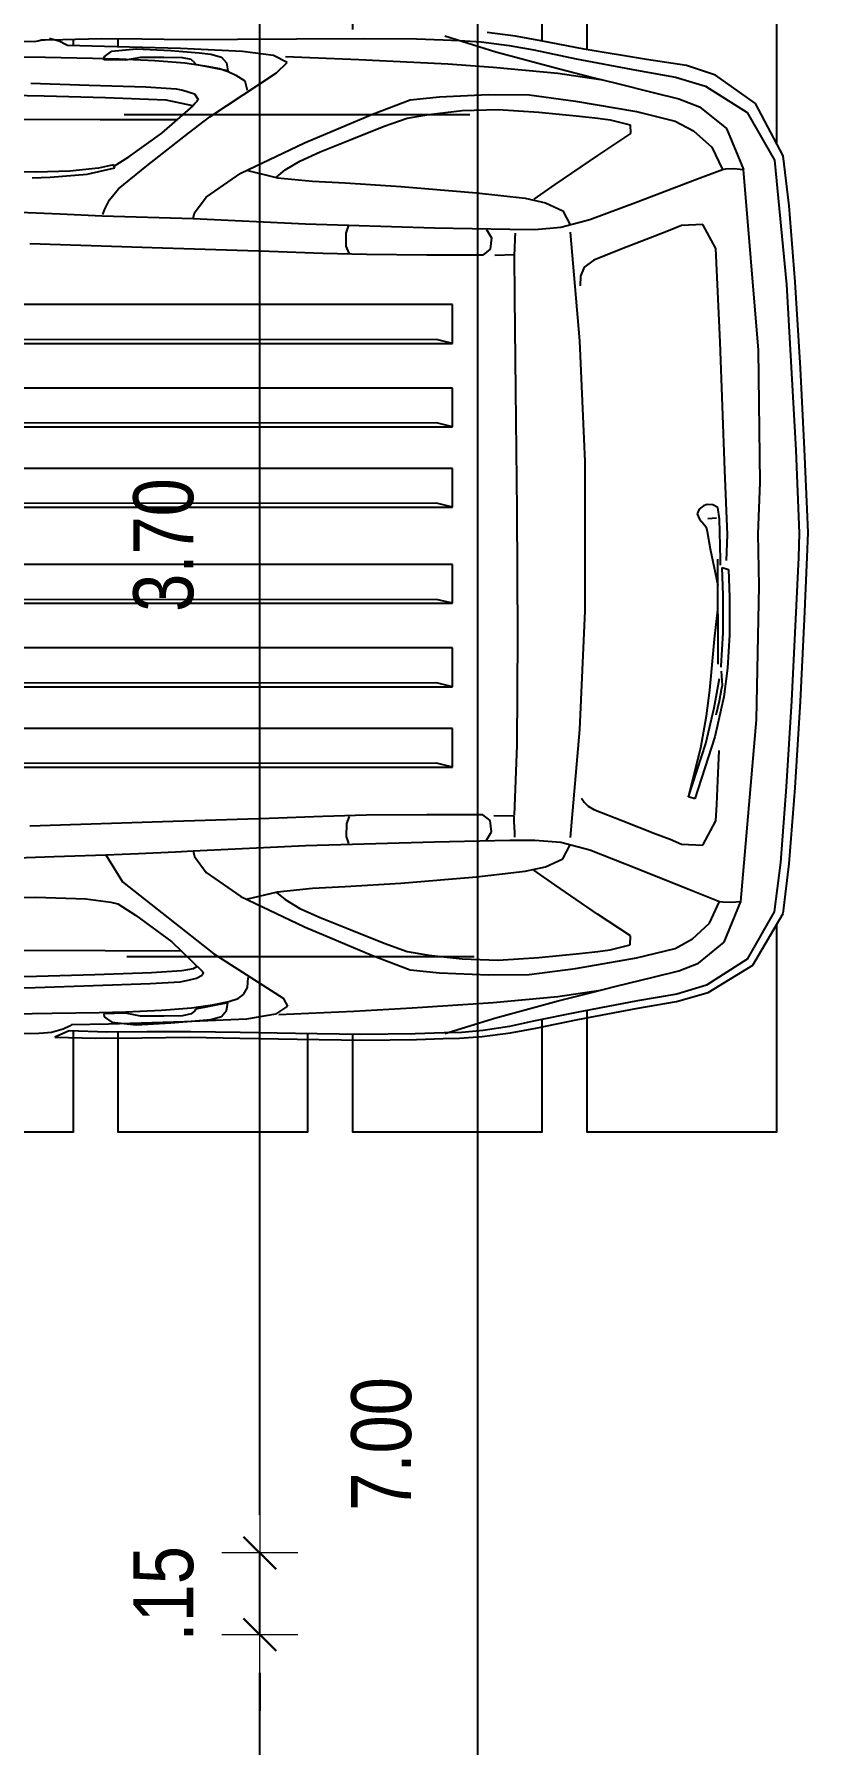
# Model space of a CAD drawing. Header units: millimetres. Extents: x -677 to -23, y -135 to 1112.
# Drawn here: x -187.459 to -186.027, y 856.371 to 859.511 of the extents above; entities that cross this region are included whole.
import ezdxf

# ---------------------------------------------------------------- set-up
doc = ezdxf.new("R2010")
doc.units = ezdxf.units.MM
doc.header["$LTSCALE"] = 20
doc.header["$MEASUREMENT"] = 0
doc.header["$PDSIZE"] = -5
doc.layers.get('0').update_dxf_attribs({"linetype": 'CONTINUOUS'})
doc.layers.get('Defpoints').update_dxf_attribs({"linetype": 'CONTINUOUS'})
doc.layers.add('AR-ALV', color=5, linetype='CONTINUOUS')
doc.layers.add('E-Pen-C', color=4, linetype='CONTINUOUS', lineweight=15)
doc.layers.add('E-Pen-G', color=3, linetype='CONTINUOUS', lineweight=30)
doc.styles.add('F2', font='swissc.ttf')
doc.dimstyles.new('DIMENSION-1', dxfattribs={"dimtxt": 0.11, "dimasz": 0.07, "dimexe": 1, "dimexo": 0, "dimgap": 0.12, "dimtad": 1, "dimzin": 7, "dimdsep": 46, "dimtxsty": 'F2', "dimblk1": 'TRACO', "dimblk2": 'TRACO', "dimsah": 1, "dimcen": 1, "dimse1": 1, "dimse2": 1, "dimclrd": 256, "dimclre": 256, "dimclrt": 6, "dimadec": 0, "dimazin": 0, "dimtfac": 1, "dimtix": 1, "dimtmove": 2, "dimatfit": 3, "dimldrblk": 'TRACO', "dimfxl": 1, "dimtolj": 1, "dimtzin": 0, "dimarcsym": 0})

# ---------------------------------------------------------------- blocks, each defined once
blk = doc.blocks.new('TRACO')
at = {"layer": 'E-Pen-C'}
for p, q in [((0, 1), (0, -1)), ((-1, 0), (1, 0))]:
    blk.add_line(p, q, dxfattribs=at)
at = {"layer": 'E-Pen-G'}
blk.add_line((-0.424, -0.424), (0.424, 0.424), dxfattribs=at)
blk = doc.blocks.new('*D1011')
at = {"color": 4, "lineweight": -2}
blk.add_line((-187.0454, 853.6435), (-187.0454, 856.5035), dxfattribs=at)
at = {"layer": 'Defpoints', "color": 0, "linetype": 'Continuous'}
for p in [(-188.2099, 856.5735), (-187.0454, 856.5735), (-188.0599, 853.5735)]:
    blk.add_point(p, dxfattribs=at)
at = {"color": 4, "linetype": 'Continuous', "lineweight": -2, "xscale": 0.07, "yscale": 0.07, "zscale": 0.07}
for p, rotation in [((-187.0454, 856.5735), 90), ((-187.0454, 853.5735), 270)]:
    blk.add_blockref('TRACO', p, dxfattribs=dict(at, rotation=rotation))
at = {"color": 4, "linetype": 'Continuous', "insert": (-187.2218, 855.0735), "char_height": 0.11, "attachment_point": 5, "rotation": 90, "style": 'F2'}
blk.add_mtext('\\A1;3.00', dxfattribs=at)
blk = doc.blocks.new('*D1012')
at = {"color": 4, "lineweight": -2}
for p, q in [((-187.0454, 856.7935), (-187.0454, 856.8635)), ((-187.0454, 856.5735), (-187.0454, 856.7235)), ((-187.0454, 856.5035), (-187.0454, 856.4335))]:
    blk.add_line(p, q, dxfattribs=at)
at = {"layer": 'Defpoints', "color": 0, "linetype": 'Continuous'}
for p in [(-188.0599, 856.7235), (-187.0454, 856.7235), (-188.2099, 856.5735)]:
    blk.add_point(p, dxfattribs=at)
at = {"color": 4, "linetype": 'Continuous', "lineweight": -2, "xscale": 0.07, "yscale": 0.07, "zscale": 0.07}
for p, rotation in [((-187.0454, 856.7235), 270), ((-187.0454, 856.5735), 90)]:
    blk.add_blockref('TRACO', p, dxfattribs=dict(at, rotation=rotation))
at = {"color": 4, "linetype": 'Continuous', "insert": (-187.2219, 856.6485), "char_height": 0.11, "attachment_point": 5, "rotation": 90, "style": 'F2'}
blk.add_mtext('\\A1;.15', dxfattribs=at)
blk = doc.blocks.new('*D1013')
at = {"color": 4, "lineweight": -2}
blk.add_line((-187.0454, 856.7935), (-187.0454, 860.3535), dxfattribs=at)
at = {"layer": 'Defpoints', "color": 0, "linetype": 'Continuous'}
for p in [(-189.6858, 860.4235), (-187.0454, 860.4235), (-188.0599, 856.7235)]:
    blk.add_point(p, dxfattribs=at)
at = {"color": 4, "linetype": 'Continuous', "lineweight": -2, "xscale": 0.07, "yscale": 0.07, "zscale": 0.07}
for p, rotation in [((-187.0454, 860.4235), 90), ((-187.0454, 856.7235), 270)]:
    blk.add_blockref('TRACO', p, dxfattribs=dict(at, rotation=rotation))
at = {"color": 4, "linetype": 'Continuous', "insert": (-187.2218, 858.5735), "char_height": 0.11, "attachment_point": 5, "rotation": 90, "style": 'F2'}
blk.add_mtext('\\A1;3.70', dxfattribs=at)
blk = doc.blocks.new('*D1014')
at = {"color": 4, "lineweight": -2}
blk.add_line((-186.6457, 853.4935), (-186.6457, 860.3535), dxfattribs=at)
at = {"layer": 'Defpoints', "color": 0, "linetype": 'Continuous'}
for p in [(-188.2932, 860.4235), (-186.6457, 860.4235), (-188.0599, 853.4235)]:
    blk.add_point(p, dxfattribs=at)
at = {"color": 4, "linetype": 'Continuous', "lineweight": -2, "xscale": 0.07, "yscale": 0.07, "zscale": 0.07}
for p, rotation in [((-186.6457, 860.4235), 90), ((-186.6457, 853.4235), 270)]:
    blk.add_blockref('TRACO', p, dxfattribs=dict(at, rotation=rotation))
at = {"color": 4, "linetype": 'Continuous', "insert": (-186.8221, 856.9235), "char_height": 0.11, "attachment_point": 5, "rotation": 90, "style": 'F2'}
blk.add_mtext('\\A1;7.00', dxfattribs=at)
blk = doc.blocks.new('*D1036')
at = {"color": 4, "lineweight": -2}
blk.add_line((-187.9899, 860.6258), (-184.2899, 860.6258), dxfattribs=at)
at = {"layer": 'Defpoints', "color": 0, "linetype": 'Continuous'}
for p in [(-184.2199, 860.6258), (-184.2199, 860.0235), (-188.0599, 856.7235)]:
    blk.add_point(p, dxfattribs=at)
at = {"color": 4, "linetype": 'Continuous', "lineweight": -2, "xscale": 0.07, "yscale": 0.07, "zscale": 0.07, "rotation": 180}
blk.add_blockref('TRACO', (-188.0599, 860.6258), dxfattribs=at)
at = {"color": 4, "linetype": 'Continuous', "lineweight": -2, "xscale": 0.07, "yscale": 0.07, "zscale": 0.07}
blk.add_blockref('TRACO', (-184.2199, 860.6258), dxfattribs=at)
at = {"color": 4, "linetype": 'Continuous', "insert": (-186.1399, 860.8022), "char_height": 0.11, "attachment_point": 5, "style": 'F2'}
blk.add_mtext('\\A1;3.84', dxfattribs=at)
blk = doc.blocks.new('Austin Mini dessus')
at = {"color": 8, "flags": 128}
for points in [[(2.6551, 3.7981), (2.7306, 3.7997)], [(2.7306, 3.7997), (2.8147, 3.7991)], [(2.9021, 3.7984), (2.9944, 3.7997)], [(2.9944, 3.7997), (3.0997, 3.8021)], [(3.0997, 3.8021), (3.2215, 3.8034)], [(3.2215, 3.8034), (3.3188, 3.8025)], [(3.3188, 3.8025), (3.3675, 3.8008)], [(3.3675, 3.8008), (3.3972, 3.7998)], [(3.3972, 3.7998), (3.439, 3.7972)], [(2.6259, 3.7916), (2.4284, 3.7942)], [(2.6343, 3.7911), (2.6259, 3.7916)], [(2.642, 3.7903), (2.6343, 3.7911)], [(2.649, 3.7893), (2.642, 3.7903)], [(2.6704, 3.7837), (2.649, 3.7893)], [(2.6814, 3.7868), (2.6551, 3.7981)], [(2.6822, 3.7782), (2.6704, 3.7837)], [(2.7507, 3.7887), (2.6814, 3.7868)], [(2.6858, 3.7757), (2.6822, 3.7782)], [(2.7538, 3.7741), (2.6858, 3.7757)], [(2.7458, 3.7609), (2.7598, 3.7709)], [(2.8237, 3.7886), (2.7507, 3.7887)], [(2.8931, 3.7702), (2.7538, 3.7741)], [(2.7598, 3.7709), (2.8041, 3.7753)], [(2.8041, 3.7753), (2.8678, 3.772)], [(2.8147, 3.7991), (2.9021, 3.7984)], [(2.9048, 3.7882), (2.8237, 3.7886)], [(2.8678, 3.772), (2.9199, 3.7677)], [(3.0069, 3.7651), (2.8931, 3.7702)], [(2.9951, 3.7894), (2.9048, 3.7882)], [(3.0966, 3.7917), (2.9951, 3.7894)], [(3.2164, 3.793), (3.0966, 3.7917)], [(3.316, 3.7921), (3.2164, 3.793)], [(3.3693, 3.7904), (3.316, 3.7921)], [(3.4015, 3.7895), (3.3693, 3.7904)], [(3.3706, 3.7916), (3.4639, 3.7624)], [(3.4406, 3.7862), (3.4015, 3.7895)], [(3.439, 3.7972), (3.4912, 3.7905)], [(3.4894, 3.7783), (3.4406, 3.7862)], [(3.5334, 3.7691), (3.4894, 3.7783)], [(3.4912, 3.7905), (3.5375, 3.7819)], [(3.6119, 3.753), (3.5334, 3.7691)], [(3.5375, 3.7819), (3.6147, 3.7659)], [(2.4664, 3.7574), (2.6503, 3.7544)], [(2.6503, 3.7544), (2.7365, 3.753)], [(2.7365, 3.753), (2.7855, 3.7519)], [(2.7449, 3.7554), (2.7458, 3.7609)], [(2.7845, 3.7544), (2.7449, 3.7554)], [(2.8122, 3.7594), (2.7845, 3.7544)], [(2.7855, 3.7519), (2.851, 3.7488)], [(2.8551, 3.7596), (2.8122, 3.7594)], [(2.851, 3.7488), (2.9058, 3.7442)], [(2.8891, 3.7588), (2.8551, 3.7596)], [(2.9053, 3.7556), (2.8891, 3.7588)], [(2.9118, 3.7497), (2.9053, 3.7556)], [(2.9058, 3.7442), (2.9441, 3.7386)], [(2.913, 3.7465), (2.9118, 3.7497)], [(2.9725, 3.7349), (2.913, 3.7465)], [(2.9199, 3.7677), (2.9416, 3.7655)], [(2.9416, 3.7655), (2.9606, 3.76)], [(2.9441, 3.7386), (2.9744, 3.7329)], [(2.9606, 3.76), (2.9698, 3.7493)], [(2.9698, 3.7493), (2.9725, 3.7349)], [(3.0599, 3.7557), (3.0069, 3.7651)], [(3.0819, 3.7412), (3.0599, 3.7557)], [(3.0661, 3.7568), (3.2036, 3.7505)], [(3.0743, 3.7267), (3.0819, 3.7412)], [(3.2036, 3.7505), (3.3106, 3.7441)], [(3.3106, 3.7441), (3.3759, 3.7402)], [(3.3759, 3.7402), (3.4593, 3.7344)], [(3.4639, 3.7624), (3.5784, 3.7316)], [(3.7239, 3.7317), (3.6119, 3.753)], [(3.6147, 3.7659), (3.7245, 3.7448)], [(3.7245, 3.7448), (3.7958, 3.7324)], [(2.4309, 3.7103), (2.6188, 3.7069)], [(2.6188, 3.7069), (2.7259, 3.7034)], [(2.9469, 3.6452), (3.0743, 3.7267)], [(2.9744, 3.7329), (2.9916, 3.7274)], [(2.9916, 3.7274), (3.001, 3.7198)], [(3.001, 3.7198), (3.0087, 3.7071)], [(3.0087, 3.7071), (3.01, 3.6884)], [(3.4593, 3.7344), (3.5777, 3.7235)], [(3.5777, 3.7235), (3.6563, 3.7118)], [(3.5784, 3.7316), (3.6421, 3.7153)], [(3.6421, 3.7153), (3.6846, 3.7048)], [(3.7964, 3.7192), (3.7239, 3.7317)], [(3.7958, 3.7324), (3.8536, 3.716)], [(3.8504, 3.7028), (3.7964, 3.7192)], [(3.8536, 3.716), (3.9358, 3.6662)], [(2.4426, 3.6885), (2.6215, 3.6864)], [(2.6215, 3.6864), (2.7286, 3.6829)], [(2.7259, 3.7034), (2.8298, 3.6998)], [(2.7286, 3.6829), (2.8326, 3.6793)], [(2.8298, 3.6998), (2.8852, 3.6963)], [(2.8326, 3.6793), (2.8879, 3.6758)], [(2.8698, 3.6229), (2.9257, 3.6769)], [(2.8852, 3.6963), (2.8995, 3.6935)], [(2.8879, 3.6758), (2.8994, 3.674)], [(2.8994, 3.674), (2.9094, 3.6722)], [(2.8995, 3.6935), (2.9148, 3.6898)], [(2.9148, 3.6898), (2.9254, 3.6845)], [(2.9269, 3.6823), (2.9254, 3.6845)], [(2.9257, 3.6769), (2.9271, 3.6797)], [(2.9271, 3.6797), (2.9269, 3.6823)], [(3.2381, 3.6482), (3.3067, 3.6745)], [(3.3067, 3.6745), (3.361, 3.68)], [(3.361, 3.68), (3.4507, 3.6839)], [(3.4507, 3.6839), (3.525, 3.6834)], [(3.525, 3.6834), (3.6102, 3.6722)], [(3.6846, 3.7048), (3.7528, 3.688)], [(3.7528, 3.688), (3.8, 3.6763)], [(3.8, 3.6763), (3.8361, 3.6624)], [(3.9251, 3.6552), (3.8504, 3.7028)], [(2.7793, 3.5129), (2.9469, 3.6452)], [(2.7871, 3.6502), (3.4246, 3.6502)], [(2.9094, 3.6722), (2.9171, 3.6679)], [(3.1134, 3.5955), (3.2381, 3.6482)], [(3.3014, 3.6408), (3.3411, 3.6477)], [(3.3411, 3.6477), (3.4025, 3.6546)], [(3.4025, 3.6546), (3.4682, 3.6568)], [(3.4682, 3.6568), (3.5432, 3.6518)], [(3.5432, 3.6518), (3.6174, 3.6446)], [(3.6102, 3.6722), (3.7219, 3.6526)], [(3.6174, 3.6446), (3.651, 3.6408)], [(3.7219, 3.6526), (3.793, 3.6355)], [(3.8361, 3.6624), (3.8831, 3.6237)], [(3.9748, 3.5682), (3.9251, 3.6552)], [(3.9358, 3.6662), (3.9909, 3.5714)], [(2.4865, 3.6382), (2.7473, 3.6393)], [(2.7473, 3.6393), (2.8869, 3.6399)], [(2.8029, 3.5745), (2.8698, 3.6229)], [(3.1969, 3.6007), (3.2592, 3.6259)], [(3.2592, 3.6259), (3.3014, 3.6408)], [(3.7113, 3.6124), (3.6503, 3.5725)], [(3.651, 3.6408), (3.6741, 3.6378)], [(3.6741, 3.6378), (3.7107, 3.6285)], [(3.7107, 3.6285), (3.7113, 3.6124)], [(3.793, 3.6355), (3.8251, 3.6178)], [(3.8251, 3.6178), (3.8563, 3.5892)], [(3.8831, 3.6237), (3.9133, 3.5491)], [(2.9962, 3.5397), (3.1134, 3.5955)], [(3.1417, 3.5787), (3.1969, 3.6007)], [(3.8563, 3.5892), (3.8742, 3.5491)], [(2.712, 3.5443), (2.7579, 3.5502)], [(2.7579, 3.5502), (2.7705, 3.5534)], [(2.7705, 3.5534), (2.8029, 3.5745)], [(3.0778, 3.5457), (3.1044, 3.562)], [(3.1044, 3.562), (3.1417, 3.5787)], [(3.6503, 3.5725), (3.5724, 3.5187)], [(3.8253, 3.5293), (3.8742, 3.5491)], [(3.8742, 3.5491), (3.8804, 3.5498)], [(3.8804, 3.5498), (3.8953, 3.5506)], [(3.8953, 3.5506), (3.9133, 3.5491)], [(3.9133, 3.5491), (3.9421, 3.2156)], [(3.9862, 3.4773), (3.9748, 3.5682)], [(3.9909, 3.5714), (4.0023, 3.48)], [(2.4267, 3.5434), (2.6206, 3.5411)], [(2.6206, 3.5411), (2.712, 3.5443)], [(2.9326, 3.496), (2.9962, 3.5397)], [(3.0068, 3.545), (3.0636, 3.5315)], [(3.0618, 3.5326), (3.0778, 3.5457)], [(3.0636, 3.5315), (3.1275, 3.5247)], [(3.1275, 3.5247), (3.1878, 3.5219)], [(3.1878, 3.5219), (3.29, 3.5153)], [(3.5724, 3.5187), (3.5339, 3.4917)], [(3.7236, 3.4885), (3.8253, 3.5293)], [(2.7489, 3.4635), (2.7793, 3.5129)], [(2.9113, 3.4668), (2.9326, 3.496)], [(3.29, 3.5153), (3.4288, 3.5036)], [(3.4288, 3.5036), (3.5179, 3.4935)], [(3.5179, 3.4935), (3.5549, 3.4854)], [(3.5549, 3.4854), (3.5868, 3.4709)], [(3.6368, 3.4545), (3.7236, 3.4885)], [(2.4134, 3.475), (2.6537, 3.4666)], [(2.6537, 3.4666), (2.7489, 3.4635)], [(2.7489, 3.4635), (2.8086, 3.4608)], [(2.8086, 3.4608), (2.8767, 3.4577)], [(2.8767, 3.4577), (2.9092, 3.4563)], [(2.9092, 3.4563), (2.9113, 3.4668)], [(2.9092, 3.4563), (3.1149, 3.4465)], [(3.5836, 3.4404), (3.6368, 3.4545)], [(3.5868, 3.4709), (3.6013, 3.4438)], [(3.9969, 3.3387), (3.9862, 3.4773)], [(4.0023, 3.48), (4.0132, 3.3405)], [(3.1149, 3.4465), (3.3513, 3.4394)], [(3.1945, 3.4428), (3.1904, 3.4299)], [(3.1904, 3.4299), (3.1906, 3.4059)], [(3.3513, 3.4394), (3.4895, 3.4367)], [(3.4471, 3.4365), (3.4563, 3.4213)], [(3.4895, 3.4367), (3.5356, 3.4366)], [(3.4982, 3.4219), (3.4986, 3.4312)], [(3.5356, 3.4366), (3.5836, 3.4404)], [(3.6013, 3.4314), (3.6181, 3.2335)], [(3.6968, 3.4013), (3.756, 3.4243)], [(3.756, 3.4243), (3.7841, 3.435)], [(3.7841, 3.435), (3.8045, 3.444)], [(3.8045, 3.444), (3.8435, 3.4455)], [(3.8435, 3.4455), (3.8675, 3.4012)], [(2.8528, 3.4028), (2.6091, 3.4106)], [(3.0481, 3.3965), (2.8528, 3.4028)], [(3.147, 3.3929), (3.0481, 3.3965)], [(3.2267, 3.3909), (3.147, 3.3929)], [(3.1906, 3.4059), (3.1955, 3.3932)], [(3.4534, 3.4004), (3.4403, 3.3899)], [(3.4563, 3.4213), (3.4534, 3.4004)], [(3.4605, 3.391), (3.4969, 3.3921)], [(3.4969, 3.3921), (3.4973, 3.4027)], [(3.4973, 3.4027), (3.4982, 3.4219)], [(3.6439, 3.38), (3.6968, 3.4013)], [(3.8675, 3.4012), (3.8692, 3.3713)], [(3.3378, 3.39), (3.2267, 3.3909)], [(3.4403, 3.3899), (3.3378, 3.39)], [(3.4984, 3.3906), (3.5032, 3.2619)], [(3.6215, 3.3593), (3.6261, 3.3671)], [(3.6261, 3.3671), (3.6334, 3.3741)], [(3.6334, 3.3741), (3.6439, 3.38)], [(3.8294, 3.3605), (3.8176, 3.3569)], [(3.8656, 3.2467), (3.8294, 3.3605)], [(3.8692, 3.3713), (3.8712, 3.3271)], [(3.8176, 3.3569), (3.8402, 3.2669)], [(3.8176, 3.3569), (3.8491, 3.259)], [(4.0064, 3.181), (3.9969, 3.3387)], [(4.0132, 3.3405), (4.0227, 3.1819)], [(1.521, 3.3024), (3.3849, 3.3024)], [(3.3849, 3.3024), (3.3552, 3.2953)], [(3.3849, 3.3024), (3.3849, 3.2314)], [(3.8712, 3.3271), (3.8736, 3.2722)], [(3.3552, 3.2953), (1.5269, 3.296)], [(3.8402, 3.2669), (3.8508, 3.2084)], [(3.5032, 3.2619), (3.5043, 3.0618)], [(3.8491, 3.259), (3.8648, 3.1939)], [(3.8822, 3.1732), (3.8656, 3.2467)], [(3.3849, 3.2314), (1.521, 3.2314)], [(3.6181, 3.2335), (3.6277, 3.0159)], [(3.8508, 3.2084), (3.8565, 3.1612)], [(3.868, 3.2065), (3.8741, 3.1805)], [(3.9421, 3.2156), (3.9474, 2.9699)], [(3.8648, 3.1939), (3.8741, 3.1401)], [(3.8741, 3.1805), (3.8782, 3.1603)], [(3.8893, 3.1208), (3.8822, 3.1732)], [(4.0139, 3.0308), (4.0064, 3.181)], [(4.0227, 3.1819), (4.0303, 3.0312)], [(1.521, 3.1548), (3.3849, 3.1548)], [(1.521, 3.1548), (3.3849, 3.1548)], [(3.3552, 3.1477), (1.5269, 3.1484)], [(3.3849, 3.1548), (3.3552, 3.1477)], [(3.3849, 3.1548), (3.3849, 3.0838)], [(3.8565, 3.1612), (3.8604, 3.1213)], [(3.8797, 3.1523), (3.8778, 3.1263)], [(3.8782, 3.1603), (3.8797, 3.1523)], [(3.8604, 3.1213), (3.8653, 3.0676)], [(3.8718, 3.1136), (3.8718, 3.0663)], [(3.8772, 3.1193), (3.8773, 3.1186)], [(3.8773, 3.1186), (3.8774, 3.1179)], [(3.8774, 3.1179), (3.8775, 3.1172)], [(3.8775, 3.1172), (3.8809, 3.056)], [(3.8927, 3.0595), (3.8893, 3.1208)], [(3.3849, 3.0838), (1.521, 3.0838)], [(3.5043, 3.0618), (3.503, 2.8311)], [(3.8653, 3.0676), (3.8715, 3.0137)], [(3.8718, 3.0663), (3.8715, 2.9763)], [(3.8809, 3.056), (3.8809, 2.9867)], [(3.8927, 2.9903), (3.8927, 3.0595)], [(3.6277, 3.0159), (3.6279, 2.8795)], [(4.019, 2.9175), (4.0139, 3.0308)], [(4.0303, 3.0312), (4.0353, 2.9173)], [(1.521, 3.0018), (3.3849, 3.0018)], [(1.521, 3.0017), (3.3849, 3.0017)], [(3.3552, 2.9947), (1.5269, 2.9954)], [(3.3849, 3.0017), (3.3552, 2.9947)], [(3.3849, 3.0018), (3.3849, 2.9307)], [(3.8809, 2.9867), (3.8793, 2.9363)], [(3.8911, 2.9399), (3.8927, 2.9903)], [(3.8717, 2.9689), (3.8581, 2.9022)], [(3.8715, 2.9763), (3.8713, 2.9207)], [(3.9474, 2.9699), (3.9456, 2.8742)], [(3.3849, 2.9307), (1.521, 2.9307)], [(3.8763, 2.9214), (3.8745, 2.8469)], [(3.8764, 2.9319), (3.8763, 2.9214)], [(3.8793, 2.9363), (3.8911, 2.9399)], [(3.8871, 2.9232), (3.8888, 2.876)], [(3.8581, 2.9022), (3.8521, 2.8707)], [(4.0208, 2.8728), (4.019, 2.9175)], [(4.0353, 2.9173), (4.0372, 2.8721)], [(3.6279, 2.8795), (3.6277, 2.7413)], [(3.8458, 2.8564), (3.8507, 2.8629)], [(3.8521, 2.8707), (3.8507, 2.8629)], [(3.8888, 2.876), (3.8844, 2.7575)], [(3.9456, 2.8742), (3.9489, 2.78)], [(4.0141, 2.7205), (4.0208, 2.8728)], [(4.0372, 2.8721), (4.0353, 2.829)], [(3.503, 2.8311), (3.5007, 2.6103)], [(3.8333, 2.8378), (3.8378, 2.8476)], [(3.8369, 2.8289), (3.8333, 2.8378)], [(3.8449, 2.8226), (3.8369, 2.8289)], [(3.8378, 2.8476), (3.8458, 2.8564)], [(3.8688, 2.8456), (3.8527, 2.8468)], [(3.8745, 2.8469), (3.8712, 2.8257)], [(4.0353, 2.829), (4.0303, 2.7187)], [(1.521, 2.8252), (3.3849, 2.8252)], [(1.521, 2.8252), (3.3849, 2.8252)], [(3.3552, 2.8181), (1.5269, 2.8188)], [(3.3849, 2.8252), (3.3552, 2.8181)], [(3.3849, 2.8252), (3.3849, 2.7542)], [(3.8518, 2.8207), (3.8449, 2.8226)], [(3.8621, 2.821), (3.8518, 2.8207)], [(3.8712, 2.8257), (3.8621, 2.821)], [(3.9489, 2.78), (3.9462, 2.5372)], [(3.3849, 2.7542), (1.521, 2.7542)], [(3.6277, 2.7413), (3.6181, 2.5203)], [(3.8844, 2.7575), (3.8754, 2.5224)], [(3.9974, 2.4164), (4.0141, 2.7205)], [(4.0303, 2.7187), (4.0227, 2.5701)], [(1.521, 2.6777), (3.3849, 2.6777)], [(1.521, 2.6776), (3.3849, 2.6776)], [(3.3552, 2.6705), (1.5269, 2.6712)], [(3.3849, 2.6776), (3.3552, 2.6705)], [(3.3849, 2.6777), (3.3849, 2.6066)], [(3.3849, 2.6066), (1.521, 2.6066)], [(3.5007, 2.6103), (3.4987, 2.4401)], [(4.0227, 2.5701), (4.0132, 2.4114)], [(1.521, 2.5246), (3.3849, 2.5246)], [(1.521, 2.5246), (3.3849, 2.5246)], [(3.3552, 2.5175), (1.5269, 2.5182)], [(3.3849, 2.5246), (3.3552, 2.5175)], [(3.3849, 2.5246), (3.3849, 2.4536)], [(3.6181, 2.5203), (3.6013, 2.3205)], [(3.8754, 2.5224), (3.8675, 2.3507)], [(3.9462, 2.5372), (3.9187, 2.2052)], [(3.3849, 2.4536), (1.521, 2.4536)], [(3.4987, 2.4401), (3.4984, 2.3614)], [(3.6192, 2.401), (3.619, 2.419)], [(3.6261, 2.3848), (3.6192, 2.401)], [(3.9754, 2.1881), (3.9974, 2.4164)], [(4.0132, 2.4114), (4.0023, 2.272)], [(3.0481, 2.356), (2.8528, 2.3496)], [(3.147, 2.3596), (3.0481, 2.356)], [(3.2267, 2.3616), (3.147, 2.3596)], [(3.1892, 2.3465), (3.1942, 2.3592)], [(3.3378, 2.3625), (3.2267, 2.3616)], [(3.4403, 2.3625), (3.3378, 2.3625)], [(3.4534, 2.352), (3.4403, 2.3625)], [(3.462, 2.3625), (3.4984, 2.3614)], [(3.4984, 2.3614), (3.4988, 2.3509)], [(3.6439, 2.372), (3.6261, 2.3848)], [(3.6968, 2.3507), (3.6439, 2.372)], [(2.8528, 2.3496), (2.6091, 2.3418)], [(3.189, 2.3226), (3.1892, 2.3465)], [(3.4471, 2.3159), (3.4563, 2.3312)], [(3.4563, 2.3312), (3.4534, 2.352)], [(3.4988, 2.3509), (3.4997, 2.3317)], [(3.4997, 2.3317), (3.5002, 2.3223)], [(3.756, 2.3277), (3.6968, 2.3507)], [(3.7841, 2.317), (3.756, 2.3277)], [(3.8675, 2.3507), (3.8435, 2.3065)], [(2.7418, 2.2903), (2.9092, 2.2957)], [(2.9092, 2.2957), (3.1149, 2.3055)], [(2.9092, 2.2957), (2.9113, 2.2851)], [(3.1149, 2.3055), (3.3513, 2.3125)], [(3.1931, 2.3097), (3.189, 2.3226)], [(3.3513, 2.3125), (3.4895, 2.3152)], [(3.4895, 2.3152), (3.5356, 2.3154)], [(3.5356, 2.3154), (3.5836, 2.3116)], [(3.5836, 2.3116), (3.6368, 2.2975)], [(3.5868, 2.2811), (3.6013, 2.3081)], [(3.6368, 2.2975), (3.725, 2.2641)], [(3.8045, 2.308), (3.7841, 2.317)], [(3.8435, 2.3065), (3.8045, 2.308)], [(2.4428, 2.2777), (2.6647, 2.2869)], [(2.6647, 2.2869), (2.7418, 2.2903)], [(2.7431, 2.2881), (2.7462, 2.2798)], [(2.7462, 2.2798), (2.7556, 2.2611)], [(2.7556, 2.2611), (2.7718, 2.2409)], [(2.9113, 2.2851), (2.9326, 2.256)], [(3.5179, 2.2584), (3.5549, 2.2666)], [(3.5549, 2.2666), (3.5868, 2.2811)], [(3.725, 2.2641), (3.8293, 2.2244)], [(4.0023, 2.272), (3.9909, 2.1805)], [(2.7718, 2.2409), (2.8239, 2.1987)], [(2.9326, 2.256), (2.9962, 2.2123)], [(3.1275, 2.2272), (3.1878, 2.23)], [(3.1878, 2.23), (3.29, 2.2366)], [(3.29, 2.2366), (3.4288, 2.2483)], [(3.4288, 2.2483), (3.5179, 2.2584)], [(3.5724, 2.2333), (3.5339, 2.2602)], [(3.6503, 2.1795), (3.5724, 2.2333)], [(2.6213, 2.2106), (2.4818, 2.2073)], [(2.6134, 2.2208), (2.6469, 2.2196)], [(2.6829, 2.2085), (2.6213, 2.2106)], [(2.6469, 2.2196), (2.7143, 2.2143)], [(2.7355, 2.2029), (2.6829, 2.2085)], [(2.7143, 2.2143), (2.7654, 2.2024)], [(2.7627, 2.1969), (2.7355, 2.2029)], [(2.7654, 2.2024), (2.7627, 2.1969)], [(2.763, 2.2003), (2.7912, 2.1821)], [(2.8239, 2.1987), (2.9002, 2.139)], [(2.9962, 2.2123), (3.1134, 2.1564)], [(3.0068, 2.207), (3.0636, 2.2205)], [(3.0618, 2.2194), (3.0778, 2.2063)], [(3.0636, 2.2205), (3.1275, 2.2272)], [(3.0778, 2.2063), (3.1044, 2.19)], [(3.8293, 2.2244), (3.8797, 2.2052)], [(3.8604, 2.1645), (3.8797, 2.2052)], [(3.8797, 2.2052), (3.8859, 2.2044)], [(3.8859, 2.2044), (3.9007, 2.2036)], [(3.8872, 2.13), (3.9187, 2.2052)], [(3.9007, 2.2036), (3.9187, 2.2052)], [(2.7912, 2.1821), (2.8517, 2.139)], [(3.1044, 2.19), (3.1417, 2.1733)], [(3.1417, 2.1733), (3.1969, 2.1512)], [(3.7113, 2.1396), (3.6503, 2.1795)], [(3.9249, 2.1008), (3.9754, 2.1881)], [(3.9909, 2.1805), (3.9406, 2.0845)], [(2.8517, 2.139), (2.9088, 2.0884)], [(2.9002, 2.139), (2.9394, 2.1086)], [(3.1134, 2.1564), (3.2381, 2.1037)], [(3.1969, 2.1512), (3.2592, 2.1261)], [(3.7107, 2.1235), (3.7113, 2.1396)], [(3.8265, 2.1348), (3.8604, 2.1645)], [(2.4742, 2.1134), (2.7383, 2.1137)], [(2.7383, 2.1137), (2.8794, 2.1139)], [(2.7825, 2.1047), (3.4166, 2.1047)], [(2.9394, 2.1086), (3.062, 2.0282)], [(3.2381, 2.1037), (3.3067, 2.0774)], [(3.2592, 2.1261), (3.3014, 2.1112)], [(3.3014, 2.1112), (3.3411, 2.1043)], [(3.3411, 2.1043), (3.4025, 2.0974)], [(3.5432, 2.1001), (3.6174, 2.1074)], [(3.6174, 2.1074), (3.651, 2.1112)], [(3.651, 2.1112), (3.6741, 2.1142)], [(3.6741, 2.1142), (3.7107, 2.1235)], [(3.7219, 2.0993), (3.793, 2.1165)], [(3.793, 2.1165), (3.8265, 2.1348)], [(3.8375, 2.0902), (3.8872, 2.13)], [(2.6356, 2.0705), (2.7481, 2.0732)], [(2.7481, 2.0732), (2.8587, 2.0775)], [(2.8587, 2.0775), (2.9076, 2.0883)], [(2.9122, 2.0845), (2.9088, 2.0884)], [(2.9115, 2.0664), (2.9182, 2.0768)], [(2.9154, 2.0806), (2.9122, 2.0845)], [(2.9182, 2.0768), (2.9154, 2.0806)], [(3.3067, 2.0774), (3.361, 2.072)], [(3.4025, 2.0974), (3.4682, 2.0952)], [(3.4682, 2.0952), (3.5432, 2.1001)], [(3.525, 2.0686), (3.6102, 2.0798)], [(3.6102, 2.0798), (3.7219, 2.0993)], [(3.7528, 2.064), (3.8, 2.0757)], [(3.8, 2.0757), (3.8375, 2.0902)], [(3.8485, 2.0526), (3.9249, 2.1008)], [(3.9406, 2.0845), (3.8672, 2.0324)], [(2.4493, 2.0668), (2.6356, 2.0705)], [(2.6113, 2.0468), (2.7183, 2.0504)], [(2.7183, 2.0504), (2.8223, 2.0539)], [(2.8223, 2.0539), (2.8776, 2.0574)], [(2.8776, 2.0574), (2.8901, 2.0597)], [(2.8901, 2.0597), (2.9115, 2.0664)], [(2.9874, 2.0323), (3.0039, 2.0429)], [(3.0039, 2.0429), (3.008, 2.0596)], [(3.361, 2.072), (3.4507, 2.0681)], [(3.4507, 2.0681), (3.525, 2.0686)], [(3.6421, 2.0366), (3.6846, 2.0471)], [(3.6846, 2.0471), (3.7528, 2.064)], [(3.7937, 2.0359), (3.8485, 2.0526)], [(2.8386, 2.0052), (2.8935, 2.0098)], [(2.8935, 2.0098), (2.9302, 2.0151)], [(2.9118, 2.0096), (2.9053, 2.0037)], [(2.913, 2.0128), (2.9118, 2.0096)], [(2.9725, 2.0244), (2.913, 2.0128)], [(2.9302, 2.0151), (2.9574, 2.0204)], [(2.9574, 2.0204), (2.9729, 2.0257)], [(2.9606, 1.9993), (2.9698, 2.01)], [(2.9698, 2.01), (2.9725, 2.0244)], [(2.9729, 2.0257), (2.9874, 2.0323)], [(3.062, 2.0282), (3.0814, 2.0091)], [(3.3138, 2.0086), (3.3759, 2.0118)], [(3.3759, 2.0118), (3.4593, 2.0176)], [(3.4593, 2.0176), (3.5777, 2.0285)], [(3.4639, 1.9896), (3.5784, 2.0204)], [(3.5777, 2.0285), (3.6563, 2.0402)], [(3.5784, 2.0204), (3.6421, 2.0366)], [(3.6114, 2.0021), (3.722, 2.0234)], [(3.722, 2.0234), (3.7937, 2.0359)], [(3.8141, 2.0148), (3.7404, 2.0035)], [(3.8672, 2.0324), (3.8141, 2.0148)], [(2.454, 1.9966), (2.638, 1.9996)], [(2.638, 1.9996), (2.7242, 2.001)], [(2.7462, 1.9796), (2.6783, 1.978)], [(2.7242, 2.001), (2.7732, 2.0021)], [(2.7845, 2.0049), (2.7449, 2.0039)], [(2.7449, 2.0039), (2.7458, 1.9984)], [(2.7458, 1.9984), (2.7598, 1.9884)], [(2.8855, 1.9835), (2.7462, 1.9796)], [(2.7598, 1.9884), (2.8041, 1.984)], [(2.7732, 2.0021), (2.8386, 2.0052)], [(2.8122, 1.9999), (2.7845, 2.0049)], [(2.8041, 1.984), (2.8678, 1.9873)], [(2.8551, 1.9997), (2.8122, 1.9999)], [(2.8891, 2.0005), (2.8551, 1.9997)], [(2.8678, 1.9873), (2.9199, 1.9916)], [(2.9993, 1.9886), (2.8855, 1.9835)], [(2.9053, 2.0037), (2.8891, 2.0005)], [(2.9199, 1.9916), (2.9416, 1.9938)], [(2.9416, 1.9938), (2.9606, 1.9993)], [(3.0563, 1.9962), (2.9993, 1.9886)], [(3.0814, 2.0091), (3.0563, 1.9962)], [(3.0784, 1.9981), (3.2127, 2.0036)], [(3.2127, 2.0036), (3.3138, 2.0086)], [(3.3706, 1.9603), (3.4639, 1.9896)], [(3.4886, 1.9776), (3.5337, 1.986)], [(3.5337, 1.986), (3.6114, 2.0021)], [(3.6262, 1.9845), (3.5466, 1.9696)], [(3.7404, 2.0035), (3.6262, 1.9845)], [(2.4205, 1.9678), (2.618, 1.9704)], [(2.618, 1.9704), (2.6248, 1.9694)], [(2.6248, 1.9694), (2.6309, 1.9675)], [(2.6309, 1.9675), (2.6377, 1.9674)], [(2.6377, 1.9674), (2.6698, 1.9667)], [(2.6644, 1.9706), (2.6452, 1.9652)], [(2.675, 1.9758), (2.6644, 1.9706)], [(2.6698, 1.9667), (2.7401, 1.9651)], [(2.6783, 1.978), (2.675, 1.9758)], [(2.7401, 1.9651), (2.8147, 1.9659)], [(2.8147, 1.9659), (2.8968, 1.9668)], [(2.8968, 1.9668), (2.9905, 1.9663)], [(2.9905, 1.9663), (3.0983, 1.9654)], [(3.0983, 1.9654), (3.2215, 1.965)], [(3.2215, 1.965), (3.3188, 1.9659)], [(3.3188, 1.9659), (3.3675, 1.9676)], [(3.3675, 1.9676), (3.3972, 1.9685)], [(3.3972, 1.9685), (3.4375, 1.9711)], [(3.4375, 1.9711), (3.4886, 1.9776)], [(3.5003, 1.961), (3.448, 1.9543)], [(3.5466, 1.9696), (3.5003, 1.961)]]:
    blk.add_lwpolyline(points, dxfattribs=at)

msp = doc.modelspace()

# ---------------------------------------------------------------- linework, layer by layer
at = {"layer": 'AR-ALV', "color": 8, "linetype": 'Continuous'}
for points in [[(-186.5273, 859.4982), (-186.5273, 859.7117), (-186.8757, 859.7117), (-186.8757, 859.5196)], [(-186.0973, 859.3099), (-186.0973, 859.7117), (-186.4456, 859.7117), (-186.4456, 859.483)], [(-187.3874, 859.49), (-187.3874, 859.502)], [(-187.3057, 859.5028), (-187.3057, 859.488)], [(-186.4456, 857.719), (-186.4456, 857.4965), (-186.0973, 857.4965), (-186.0973, 857.8769)], [(-186.8757, 857.6755), (-186.8757, 857.4965), (-186.5273, 857.4965), (-186.5273, 857.7025)], [(-187.7358, 857.6733), (-187.7358, 857.4965), (-187.3874, 857.4965), (-187.3874, 857.6813)], [(-187.3057, 857.6796), (-187.3057, 857.4965), (-186.9574, 857.4965), (-186.9574, 857.6763)]]:
    msp.add_lwpolyline(points, dxfattribs=at)

# ---------------------------------------------------------------- block references
at = {"color": 8, "xscale": -1, "rotation": 180}
msp.add_blockref('Austin Mini dessus', (-190.0766, 861.4683), dxfattribs=at)

# ---------------------------------------------------------------- dimensions: what is measured, and where the dimension line sits
at = {"color": 8, "linetype": 'Continuous'}
dim = msp.add_linear_dim(base=(-184.2199, 860.6258), p1=(-188.0599, 856.7235), p2=(-184.2199, 860.0235), dimstyle='DIMENSION-1', override={"dimclrd": 4, "dimclrt": 4, "dimadec": 8, "dimfxl": 0.5, "dimfxlon": 1}, dxfattribs=at)
dim.commit()
dim.dimension.update_dxf_attribs({"geometry": '*D1036', "text_midpoint": (-186.1399, 860.8022)})
for base, p1, p2, picture, middle in [((-187.0454, 860.4235), (-188.0599, 856.7235), (-189.6858, 860.4235), '*D1013', (-187.2218, 858.5735)), ((-186.6457, 860.4235), (-188.0599, 853.4235), (-188.2932, 860.4235), '*D1014', (-186.8221, 856.9235)), ((-187.0454, 856.7235), (-188.2099, 856.5735), (-188.0599, 856.7235), '*D1012', (-187.2219, 856.6485)), ((-187.0454, 856.5735), (-188.0599, 853.5735), (-188.2099, 856.5735), '*D1011', (-187.2218, 855.0735))]:
    dim = msp.add_linear_dim(base=base, p1=p1, p2=p2, angle=90, dimstyle='DIMENSION-1', override={"dimclrd": 4, "dimclrt": 4, "dimadec": 8, "dimfxl": 0.5, "dimfxlon": 1}, dxfattribs=at)
    dim.commit()
    dim.dimension.update_dxf_attribs({"geometry": picture, "text_midpoint": middle})

doc.saveas('drawing.dxf')
